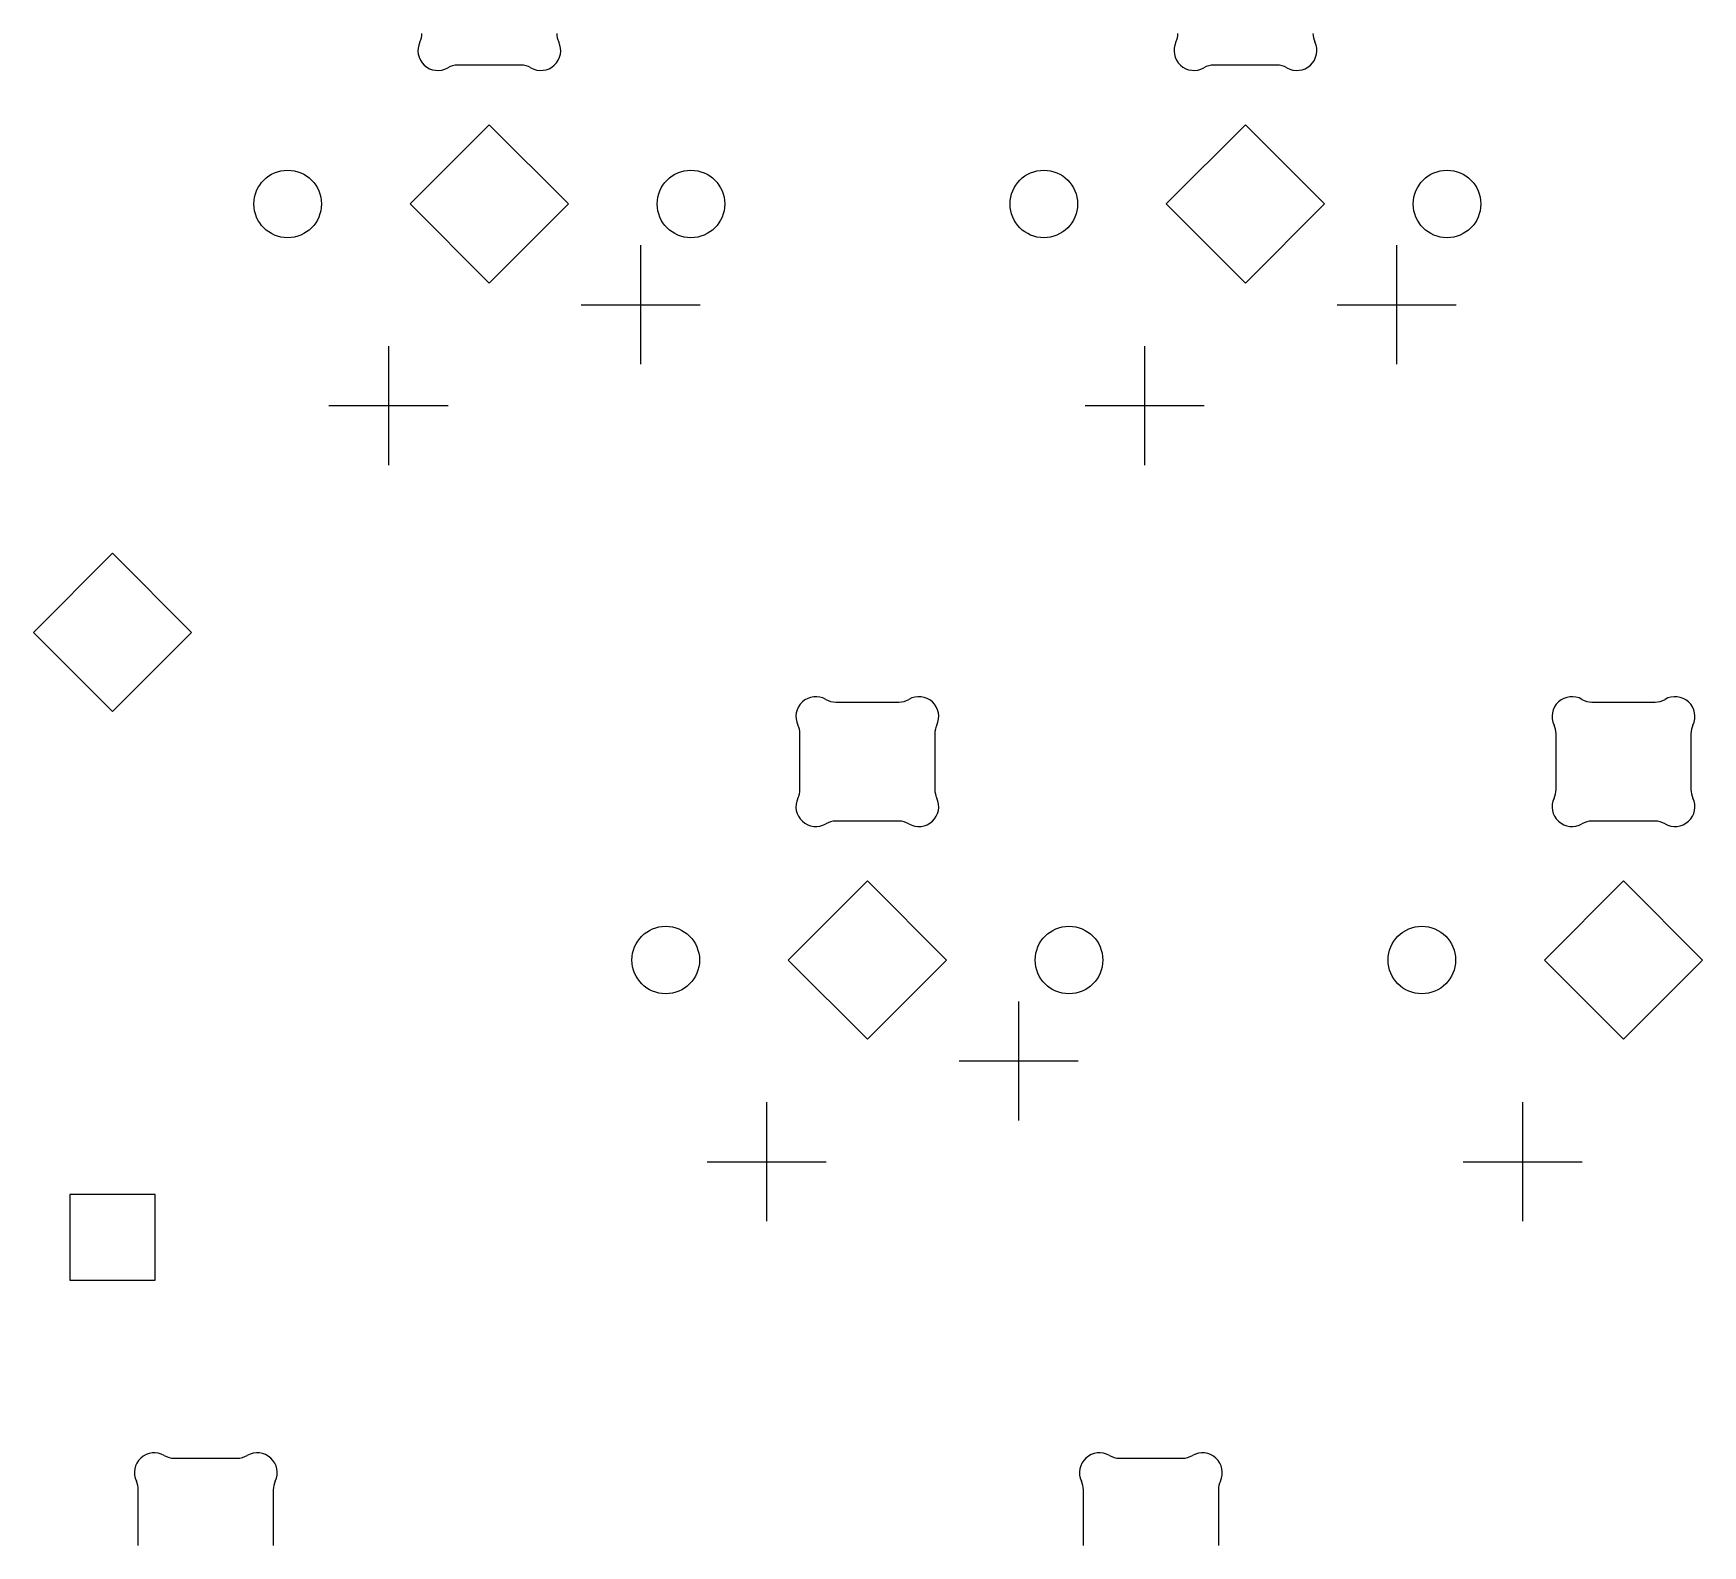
# Model space of a CAD drawing. Extents: x 44 to 356, y -203 to -54.
# Drawn here: x 79.93 to 121.98, y -165.95 to -127.85 of the extents above; entities that cross this region are included whole.
import ezdxf

# ---------------------------------------------------------------- set-up
doc = ezdxf.new("R2010")
doc.units = 0
doc.layers.add('BLACK', color=7, linetype='CONTINUOUS')

msp = doc.modelspace()

# ---------------------------------------------------------------- linework, layer by layer
at = {"layer": 'BLACK', "linetype": 'CONTINUOUS'}
for p, q in [((92.206952, -128.65), (90.618047, -128.65)), ((111.256952, -128.65), (109.668047, -128.65)), ((91.4125, -130.1561), (89.4186, -132.15)), ((93.4064, -132.15), (91.4125, -130.1561)), ((110.4625, -130.1561), (108.4686, -132.15)), ((112.4564, -132.15), (110.4625, -130.1561)), ((89.4186, -132.15), (91.4125, -134.1439)), ((91.4125, -134.1439), (93.4064, -132.15)), ((108.4686, -132.15), (110.4625, -134.1439)), ((110.4625, -134.1439), (112.4564, -132.15)), ((95.2225, -133.19), (95.2225, -136.19)), ((114.2725, -133.19), (114.2725, -136.19)), ((93.7225, -134.69), (96.7225, -134.69)), ((112.7725, -134.69), (115.7725, -134.69)), ((88.8725, -135.73), (88.8725, -138.73)), ((107.9225, -135.73), (107.9225, -138.73)), ((87.3725, -137.23), (90.3725, -137.23)), ((106.4225, -137.23), (109.4225, -137.23)), ((81.91925, -140.9511), (79.92535, -142.945)), ((83.91315, -142.945), (81.91925, -140.9511)), ((79.92535, -142.945), (81.91925, -144.9389)), ((81.91925, -144.9389), (83.91315, -142.945)), ((100.143048, -144.700001), (101.731952, -144.700001)), ((119.193048, -144.700001), (120.781952, -144.700001)), ((99.237501, -146.902843), (99.237501, -145.497159)), ((102.637499, -145.497159), (102.637499, -146.902843)), ((118.287501, -146.902843), (118.287501, -145.497159)), ((121.687499, -145.497159), (121.687499, -146.902843)), ((101.731952, -147.7), (100.143047, -147.7)), ((120.781952, -147.7), (119.193047, -147.7)), ((100.9375, -149.2061), (98.9436, -151.2)), ((102.9314, -151.2), (100.9375, -149.2061)), ((119.9875, -149.2061), (117.9936, -151.2)), ((121.9814, -151.2), (119.9875, -149.2061)), ((98.9436, -151.2), (100.9375, -153.1939)), ((100.9375, -153.1939), (102.9314, -151.2)), ((117.9936, -151.2), (119.9875, -153.1939)), ((119.9875, -153.1939), (121.9814, -151.2)), ((104.7475, -152.24), (104.7475, -155.24)), ((103.2475, -153.74), (106.2475, -153.74)), ((98.3975, -154.78), (98.3975, -157.78)), ((117.4475, -154.78), (117.4475, -157.78)), ((96.8975, -156.28), (99.8975, -156.28)), ((115.9475, -156.28), (118.9475, -156.28)), ((82.996891, -157.107359), (80.841609, -157.107359)), ((80.841609, -157.107359), (80.841609, -159.262641)), ((82.996891, -159.262641), (82.996891, -157.107359)), ((80.841609, -159.262641), (82.996891, -159.262641)), ((83.474298, -163.750001), (85.063202, -163.750001)), ((107.286798, -163.750001), (108.875702, -163.750001)), ((82.568751, -165.952843), (82.568751, -164.547159)), ((85.968749, -164.547159), (85.968749, -165.952843)), ((106.381251, -165.952843), (106.381251, -164.547159)), ((109.781249, -164.547159), (109.781249, -165.952843))]:
    msp.add_line(p, q, dxfattribs=at)
at = {"layer": 'BLACK'}
for centre in [(86.3325, -132.15), (96.4925, -132.15), (105.3825, -132.15), (115.5425, -132.15), (95.8575, -151.2), (106.0175, -151.2), (114.9075, -151.2)]:
    msp.add_circle(centre, 0.8509, dxfattribs=at)
for centre, radius, start, end in [((90.11353, -128.286599), 0.499999, -205.7062216, -59.7006047), ((89.212511, -127.852845), 0.49999, -25.7064624, 0.0001146), ((92.71147, -128.2866), 0.499999, -120.2993953, 25.7063248), ((93.6125, -127.8529), 0.499976, -180.0065317, -154.2997634), ((109.16353, -128.286599), 0.499999, -205.7062216, -59.7006047), ((108.262511, -127.852845), 0.49999, -25.7064624, 0.0001146), ((111.76147, -128.2866), 0.499999, -120.2993953, 25.7063248), ((112.6625, -127.8529), 0.499976, -180.0065317, -154.2997634), ((90.61805, -129.150009), 0.500009, 90.0003438, 120.299015), ((92.20695, -129.15001), 0.500009, 59.7009849, 89.9996562), ((109.66805, -129.150009), 0.500009, 90.0003438, 120.299015), ((111.25695, -129.15001), 0.500009, 59.7009849, 89.9996562), ((99.63853, -145.063402), 0.5, -300.2993953, -154.2935719), ((100.14305, -144.199992), 0.500009, -120.299015, -90.0002292), ((101.73195, -144.19999), 0.50001, -89.9997708, -59.7011995), ((102.23647, -145.0634), 0.499996, -25.7065313, 120.2996266), ((118.68853, -145.063402), 0.5, -300.2993953, -154.2935719), ((119.19305, -144.199992), 0.500009, -120.299015, -90.0002292), ((120.78195, -144.19999), 0.50001, -89.9997708, -59.7011995), ((121.28647, -145.0634), 0.499996, -25.7065313, 120.2996266), ((98.737511, -145.497157), 0.49999, -0.0002292, 25.7064624), ((103.13786, -145.49724), 0.500361, 154.3034014, 179.9906103), ((117.787511, -145.497157), 0.49999, -0.0002292, 25.7064624), ((122.18786, -145.49724), 0.500361, 154.3034014, 179.9906103), ((99.63853, -147.336599), 0.499999, -205.7062216, -59.7006047), ((98.737511, -146.902845), 0.49999, -25.7064624, 0.0001146), ((102.23647, -147.3366), 0.499999, -120.2993953, 25.7063248), ((103.1375, -146.9029), 0.499976, -180.0065317, -154.2997634), ((118.68853, -147.336599), 0.499999, -205.7062216, -59.7006047), ((117.787511, -146.902845), 0.49999, -25.7064624, 0.0001146), ((121.28647, -147.3366), 0.499999, -120.2993953, 25.7063248), ((122.1875, -146.9029), 0.499976, -180.0065317, -154.2997634), ((100.14305, -148.200009), 0.500009, 90.0003438, 120.299015), ((101.73195, -148.20001), 0.500009, 59.7009849, 89.9996562), ((119.19305, -148.200009), 0.500009, 90.0003438, 120.299015), ((120.78195, -148.20001), 0.500009, 59.7009849, 89.9996562), ((82.96978, -164.113402), 0.5, -300.2993953, -154.2935719), ((83.4743, -163.249992), 0.500009, -120.299015, -90.0002292), ((85.0632, -163.24999), 0.50001, -89.9997708, -59.7011995), ((85.56772, -164.1134), 0.499996, -25.7065313, 120.2996266), ((106.78228, -164.113402), 0.5, -300.2993953, -154.2935719), ((107.2868, -163.249992), 0.500009, -120.299015, -90.0002292), ((108.8757, -163.24999), 0.50001, -89.9997708, -59.7011995), ((109.38022, -164.1134), 0.499996, -25.7065313, 120.2996266), ((82.068761, -164.547157), 0.49999, -0.0002292, 25.7064624), ((86.46911, -164.54724), 0.500361, 154.3034014, 179.9906103), ((105.881261, -164.547157), 0.49999, -0.0002292, 25.7064624), ((110.28161, -164.54724), 0.500361, 154.3034014, 179.9906103)]:
    msp.add_arc(centre, radius, start, end, dxfattribs=at)

doc.saveas('drawing.dxf')
